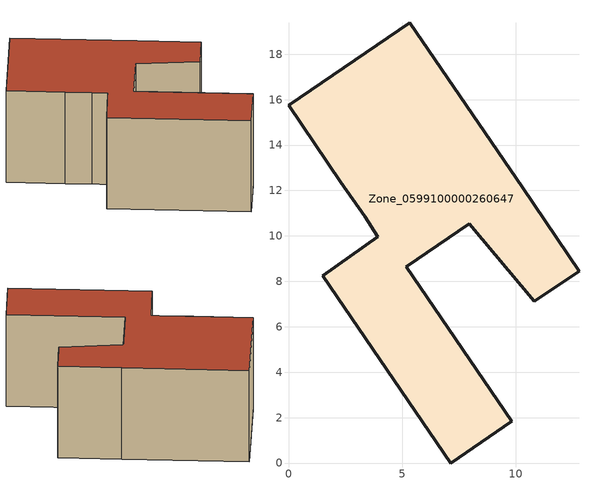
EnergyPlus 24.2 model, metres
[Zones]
Zone_0599100000260647
 floor ground (C_G): 5.18,8.64 9.83,1.84 7.15,0 1.5,8.25 3.94,9.96 3.35,10.88 2.3,12.37 0,15.76 5.34,19.38 10.31,12.13 12.79,8.45 10.83,7.12 7.96,10.53 z0
 wall outside (C_F): 9.83,1.84 5.18,8.64 7.96,10.53 10.83,7.12 12.79,8.45 10.31,12.13 5.34,19.38 0,15.76 2.3,12.37 3.35,10.88 3.94,9.96 1.5,8.25 7.15,0 9.83,1.84 z0:7.63
 roof outside (C_R): 2.3,12.37 3.35,10.88 3.94,9.96 1.5,8.25 7.15,0 9.83,1.84 5.18,8.64 7.96,10.53 10.83,7.12 12.79,8.45 10.31,12.13 5.34,19.38 0,15.76 z7.63
[BUILDING]
Pand.0599100000260647: North Axis=0; Terrain=City; Loads Convergence Tolerance Value=0.04; Temperature Convergence Tolerance Value=0.4; Solar Distribution=FullExterior; Maximum Number of Warmup Days=25; Minimum Number of Warmup Days=1
[Site:Location]
Rotterdam.The.Hague.AP_ZH_NLD Design_Conditions: Latitude=51.96; Longitude=4.45; Time Zone=1; Elevation=-4.5
[SITE:GROUNDTEMPERATURE:BUILDINGSURFACE]
18, 18, 18, 18, 18, 18, 18, 18, 18, 18, 18, 18
[MATERIAL] Thermal Absorptance=0.9; Solar Absorptance=0.7; Visible Absorptance=0.7
Name | Roughness | Thickness | Conductivity | Density | Specific Heat
G.TC.1975-1991 | MediumSmooth | 0.15 | 0.288461 | 540 | 1210
F.TC.1975-1991 | Rough | 0.3 | 0.230769 | 1920 | 840
R.TC.1975-1991 | MediumRough | 0.2 | 0.153846 | 1500 | 1000
[CONSTRUCTION]
C_G: G.TC.1975-1991
C_F: F.TC.1975-1991
C_R: R.TC.1975-1991
[ZONE]
Zone_0599100000260647: Type=1; Multiplier=1; Ceiling Height=Autocalculate; Volume=Autocalculate; Floor Area=autocalculate; Part of Total Floor Area=Yes
[ZONEINFILTRATION:DESIGNFLOWRATE]
Infil_Zone_0599100000260647: Zone or ZoneList or Space or SpaceList=Zone_0599100000260647; Schedule=AlwaysOn; Design Flow Rate Calculation Method=Flow/Area; Flow Rate per Floor Area=0.003; Constant Term Coefficient=1; Temperature Term Coefficient=0; Velocity Term Coefficient=0; Velocity Squared Term Coefficient=0
[HVACTEMPLATE:ZONE:IDEALLOADSAIRSYSTEM]
Zone_0599100000260647: Maximum Heating Supply Air Temperature=50; Minimum Cooling Supply Air Temperature=13; Maximum Heating Supply Air Humidity Ratio=0.0156; Minimum Cooling Supply Air Humidity Ratio=0.0077; Heating Limit=NoLimit; Cooling Limit=NoLimit; Dehumidification Control Type=ConstantSensibleHeatRatio; Cooling Sensible Heat Ratio=0.7; Dehumidification Setpoint=60; Humidification Control Type=None; Humidification Setpoint=30; Outdoor Air Method=None; Outdoor Air Flow Rate per Person=0.00944; Outdoor Air Flow Rate per Zone Floor Area=0; Outdoor Air Flow Rate per Zone=0; Demand Controlled Ventilation Type=None; Outdoor Air Economizer Type=NoEconomizer; Heat Recovery Type=None; Sensible Heat Recovery Effectiveness=0.7; Latent Heat Recovery Effectiveness=0.65
[ZONECONTROL:THERMOSTAT]
ThermostatControl_Zone_0599100000260647: Zone or ZoneList=Zone_0599100000260647; Control Type Schedule=DualSetpointControlType; Control 1=Thermostat_Zone_0599100000260647; Temperature Difference Between Cutout And Setpoint=0
[THERMOSTATSETPOINT:DUALSETPOINT]
Thermostat_Zone_0599100000260647: Heating Setpoint Temperature Schedule=HeatingSetpoint_Zone_0599100000260647; Cooling Setpoint Temperature Schedule=CoolingSetpoint_Zone_0599100000260647
[SCHEDULE:COMPACT]
HeatingSetpoint_Zone_0599100000260647: Through: 12/31, For: AllDays, Until: 24:00, 21
CoolingSetpoint_Zone_0599100000260647: Through: 12/31, For: AllDays, Until: 24:00, 24
DualSetpointControlType: Through: 12/31, For: AllDays, Until: 24:00, 4
AlwaysOn: Through: 12/31, For: AllDays, Until: 24:00, 1
